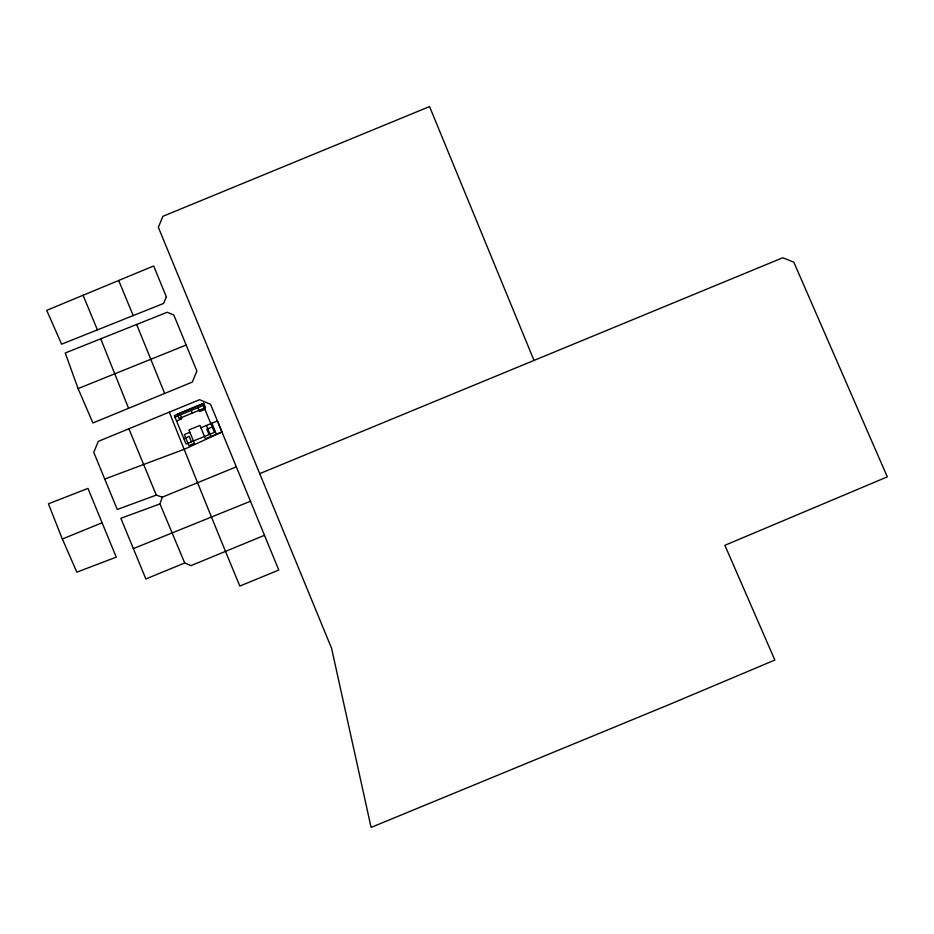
<?xml version="1.0" encoding="UTF-8"?>
<svg xmlns="http://www.w3.org/2000/svg" width="934" height="934" viewBox="0 0 934 934"><rect width="100%" height="100%" fill="white"/><g stroke="black" fill="none" stroke-linecap="round" stroke-linejoin="round"><path stroke-width="1.4" d="M264.485 535.31L190.956 565.63L184.71 562.98L159.971 503.87L162.306 497.157L236.314 466.837M200.892 427.76L217.424 420.965L221.953 431.987L184.535 449.172L104.736 479.06L93.75 452.336L98.327 441.35L199.561 399.694L210.57 404.294L278.787 570.044L239.84 586.062C215.801 528.282 192.451 470.257 169.311 412.127M259.71 473.655L782.785 257.749L793.842 262.232L887.3 476.865L724.889 545.304L774.846 660.046L669.083 704.61L371.102 827.419L331.582 648.289L158.348 227.289L162.925 216.303L429.547 106.581L533.898 360.174M164.664 393.447L92.921 422.974L78.094 388.602L65.24 352.994L167.233 312.236L173.817 315.027L196.887 371.067L192.311 382.076L164.664 393.447L136.656 324.46M174.973 417.124L203.343 405.461M176.561 421.001L181.932 418.794L180.344 414.918M204.943 409.337L199.572 411.544L197.973 407.668M189.871 432.29L184.36 434.567L188.89 445.588L194.4 443.323L188.913 429.955L199.934 425.425L205.422 438.782L221.953 431.987M183.823 438.641L189.182 436.435L191.4 441.817M212.193 426.978L206.823 429.185L209.041 434.567M184.71 562.98L145.856 578.952L120.871 518.288L159.971 503.893M62.356 539.011L102.098 522.771L116.248 557.143L76.833 572.157L61.597 537.272L48.44 503.823L87.959 488.4L102.098 522.771M250.464 501.254L133.364 548.608M186.181 345.031L78.094 388.602M162.306 497.157L156.293 495.102L117.252 509.474L104.736 479.06M83.044 295.261L97.416 329.877M118.688 280.492L133.2 315.575M156.293 495.102L128.88 428.764M211.913 423.23L216.443 434.252M206.402 425.495L210.932 436.517M190.478 408.695L192.287 413.108M100.732 338.808L128.577 408.298M166.357 296.884L163.59 303.445L61.621 344.179L46.7 310.357L153.655 265.968L166.357 296.884M203.705 403.254L177.25 414.136L179.059 418.549L205.515 407.668L203.705 403.254M202.725 403.955L174.354 415.618L186.029 444.024L214.411 432.36L202.725 403.955"/></g></svg>
